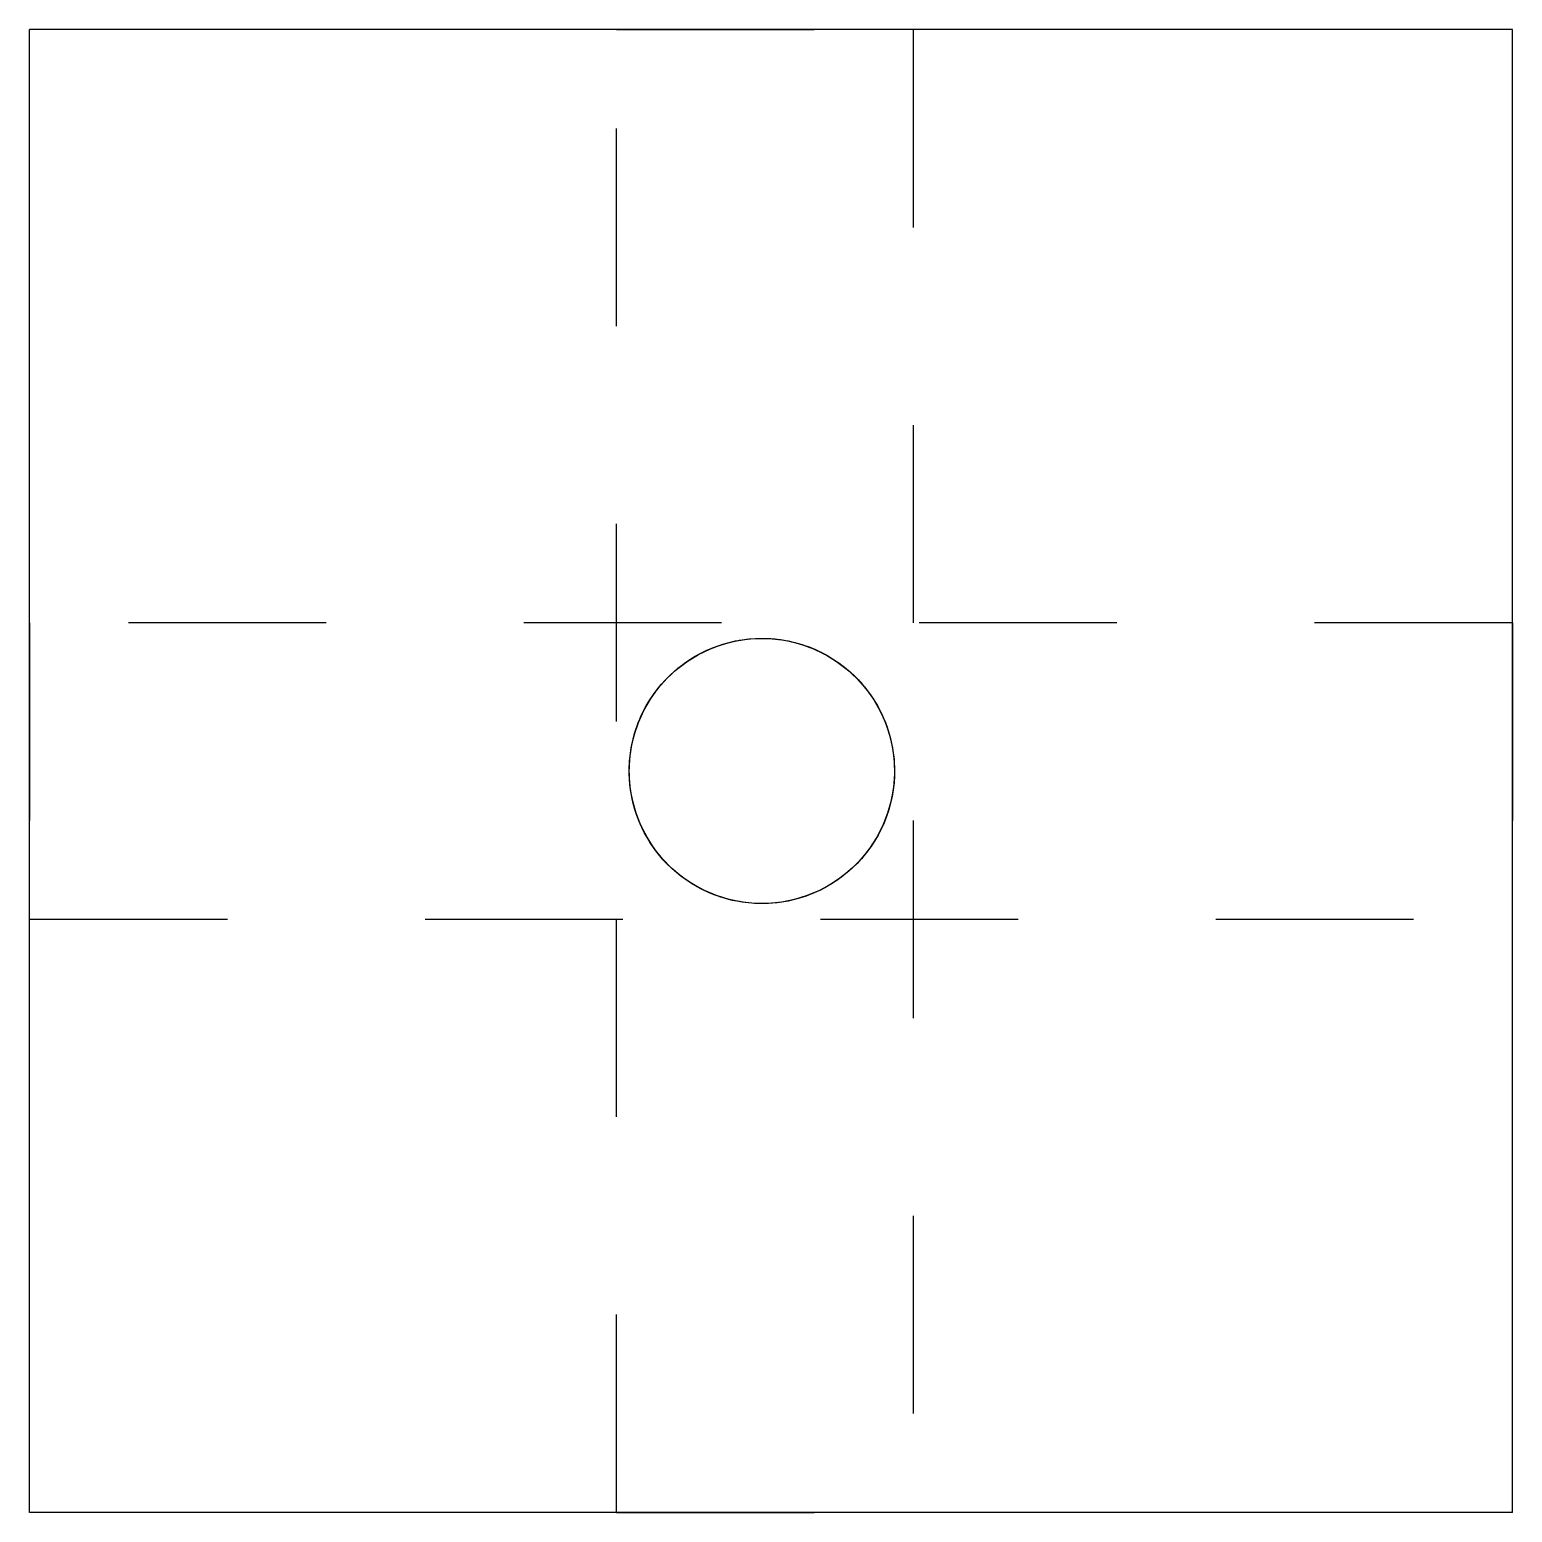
# Model space of a CAD drawing. Extents: x 0 to 1.65, y 0 to 1.65.
# Drawn here: x 0 to 0.75, y 0.9 to 1.65 of the extents above; entities that cross this region are included whole.
import ezdxf

# ---------------------------------------------------------------- set-up
doc = ezdxf.new("R2010")
doc.units = 0
doc.linetypes.add('HIDDEN', pattern=[0.037501, 0.025013, -0.012488])
doc.layers.add('FRONT', color=7, linetype='CONTINUOUS')
doc.layers.add('FRONT_HID', color=7, linetype='HIDDEN')

msp = doc.modelspace()

# ---------------------------------------------------------------- linework, layer by layer
at = {"layer": 'FRONT'}
for p, q in [((0, 0.9), (0, 1.65)), ((0.75, 1.65), (0, 1.65)), ((0.75, 0.9), (0.75, 1.65)), ((0.338301, 1.333933), (0.344329, 1.336836)), ((0.338301, 1.333933), (0.344329, 1.336836)), ((0.339501, 1.334571), (0.342385, 1.33598)), ((0.342385, 1.33598), (0.345333, 1.33725)), ((0.344329, 1.336836), (0.350615, 1.339124)), ((0.344329, 1.336836), (0.350615, 1.339124)), ((0.345333, 1.33725), (0.348339, 1.338377)), ((0.348339, 1.338377), (0.351395, 1.339359)), ((0.350615, 1.339124), (0.357098, 1.340775)), ((0.350615, 1.339124), (0.357098, 1.340775)), ((0.351395, 1.339359), (0.354495, 1.340194)), ((0.354495, 1.340194), (0.357631, 1.34088)), ((0.357098, 1.340775), (0.363713, 1.341772)), ((0.357098, 1.340775), (0.363713, 1.341772)), ((0.357631, 1.34088), (0.360796, 1.341415)), ((0.360796, 1.341415), (0.363984, 1.341798)), ((0.363713, 1.341772), (0.370395, 1.342105)), ((0.363713, 1.341772), (0.370395, 1.342105)), ((0.363984, 1.341798), (0.367185, 1.342028)), ((0.367185, 1.342028), (0.370395, 1.342105)), ((0.370395, 1.342105), (0.377076, 1.341772)), ((0.370395, 1.342105), (0.377076, 1.341772)), ((0.370395, 1.342105), (0.371337, 1.342099)), ((0.371337, 1.342099), (0.372278, 1.342079)), ((0.372278, 1.342079), (0.373219, 1.342046)), ((0.373219, 1.342046), (0.37416, 1.342)), ((0.37416, 1.342), (0.3751, 1.34194)), ((0.3751, 1.34194), (0.376039, 1.341867)), ((0.376039, 1.341867), (0.376977, 1.341782)), ((0.376977, 1.341782), (0.377914, 1.341683)), ((0.377076, 1.341772), (0.383691, 1.340775)), ((0.377076, 1.341772), (0.383691, 1.340775)), ((0.377914, 1.341683), (0.378849, 1.341571)), ((0.378849, 1.341571), (0.379782, 1.341445)), ((0.379782, 1.341445), (0.380714, 1.341307)), ((0.380714, 1.341307), (0.381644, 1.341156)), ((0.381644, 1.341156), (0.382571, 1.340991)), ((0.382571, 1.340991), (0.383496, 1.340814)), ((0.383496, 1.340814), (0.384418, 1.340624)), ((0.383691, 1.340775), (0.390174, 1.339124)), ((0.383691, 1.340775), (0.390174, 1.339124)), ((0.384418, 1.340624), (0.385338, 1.34042)), ((0.385338, 1.34042), (0.386255, 1.340204)), ((0.386255, 1.340204), (0.387168, 1.339975)), ((0.387168, 1.339975), (0.388079, 1.339733)), ((0.388079, 1.339733), (0.388985, 1.339479)), ((0.388985, 1.339479), (0.389889, 1.339211)), ((0.389889, 1.339211), (0.390788, 1.338932)), ((0.390174, 1.339124), (0.396461, 1.336836)), ((0.390174, 1.339124), (0.396461, 1.336836)), ((0.390788, 1.338932), (0.391683, 1.338639)), ((0.391683, 1.338639), (0.392574, 1.338334)), ((0.392574, 1.338334), (0.393461, 1.338016)), ((0.393461, 1.338016), (0.394343, 1.337686)), ((0.394343, 1.337686), (0.395221, 1.337344)), ((0.395221, 1.337344), (0.396093, 1.33699)), ((0.396093, 1.33699), (0.396961, 1.336623)), ((0.396461, 1.336836), (0.402488, 1.333933)), ((0.396461, 1.336836), (0.402488, 1.333933)), ((0.396961, 1.336623), (0.397823, 1.336244)), ((0.397823, 1.336244), (0.39868, 1.335853)), ((0.39868, 1.335853), (0.399531, 1.33545)), ((0.399531, 1.33545), (0.400377, 1.335035)), ((0.400377, 1.335035), (0.401216, 1.334608)), ((0.326266, 1.325554), (0.328734, 1.327607)), ((0.32726, 1.326406), (0.332593, 1.330445)), ((0.32726, 1.326406), (0.332593, 1.330445)), ((0.328734, 1.327607), (0.331297, 1.329539)), ((0.331297, 1.329539), (0.333951, 1.331347)), ((0.332593, 1.330445), (0.338301, 1.333933)), ((0.332593, 1.330445), (0.338301, 1.333933)), ((0.333951, 1.331347), (0.336687, 1.333025)), ((0.336687, 1.333025), (0.339501, 1.334571)), ((0.401216, 1.334608), (0.40205, 1.33417)), ((0.40205, 1.33417), (0.402877, 1.33372)), ((0.402488, 1.333933), (0.408196, 1.330445)), ((0.402488, 1.333933), (0.408196, 1.330445)), ((0.402877, 1.33372), (0.403698, 1.333258)), ((0.403698, 1.333258), (0.404512, 1.332785)), ((0.404512, 1.332785), (0.40532, 1.3323)), ((0.40532, 1.3323), (0.406121, 1.331805)), ((0.406121, 1.331805), (0.406915, 1.331298)), ((0.406915, 1.331298), (0.407701, 1.330779)), ((0.407701, 1.330779), (0.40848, 1.33025)), ((0.408196, 1.330445), (0.413529, 1.326406)), ((0.408196, 1.330445), (0.413529, 1.326406)), ((0.40848, 1.33025), (0.409252, 1.32971)), ((0.409252, 1.32971), (0.410016, 1.32916)), ((0.410016, 1.32916), (0.410772, 1.328598)), ((0.410772, 1.328598), (0.411521, 1.328026)), ((0.411521, 1.328026), (0.412261, 1.327444)), ((0.31793, 1.316839), (0.322356, 1.321855)), ((0.31793, 1.316839), (0.322356, 1.321855)), ((0.319488, 1.318722), (0.321638, 1.321107)), ((0.321638, 1.321107), (0.323898, 1.323386)), ((0.322356, 1.321855), (0.32726, 1.326406)), ((0.322356, 1.321855), (0.32726, 1.326406)), ((0.323898, 1.323386), (0.326266, 1.325554)), ((0.412261, 1.327444), (0.412993, 1.326851)), ((0.412993, 1.326851), (0.413716, 1.326248)), ((0.413529, 1.326406), (0.418433, 1.321855)), ((0.413529, 1.326406), (0.418433, 1.321855)), ((0.413716, 1.326248), (0.414431, 1.325635)), ((0.414431, 1.325635), (0.415138, 1.325012)), ((0.415138, 1.325012), (0.415835, 1.324379)), ((0.415835, 1.324379), (0.416524, 1.323736)), ((0.416524, 1.323736), (0.417203, 1.323084)), ((0.417203, 1.323084), (0.417873, 1.322423)), ((0.417873, 1.322423), (0.418534, 1.321751)), ((0.418433, 1.321855), (0.42286, 1.316839)), ((0.418433, 1.321855), (0.42286, 1.316839)), ((0.418534, 1.321751), (0.419186, 1.321071)), ((0.419186, 1.321071), (0.419827, 1.320382)), ((0.419827, 1.320382), (0.42046, 1.319684)), ((0.313758, 1.310991), (0.315544, 1.313659)), ((0.314025, 1.311408), (0.31793, 1.316839)), ((0.314025, 1.311408), (0.31793, 1.316839)), ((0.315544, 1.313659), (0.317456, 1.316238)), ((0.317456, 1.316238), (0.319488, 1.318722)), ((0.42046, 1.319684), (0.421082, 1.318977)), ((0.421082, 1.318977), (0.421694, 1.318261)), ((0.421694, 1.318261), (0.422296, 1.317537)), ((0.42286, 1.316839), (0.426765, 1.311408)), ((0.42286, 1.316839), (0.426765, 1.311408)), ((0.307928, 1.299516), (0.31068, 1.305614)), ((0.307928, 1.299516), (0.31068, 1.305614)), ((0.309192, 1.30252), (0.310578, 1.305416)), ((0.310578, 1.305416), (0.312101, 1.308242)), ((0.31068, 1.305614), (0.314025, 1.311408)), ((0.31068, 1.305614), (0.314025, 1.311408)), ((0.312101, 1.308242), (0.313758, 1.310991)), ((0.426765, 1.311408), (0.43011, 1.305614)), ((0.426765, 1.311408), (0.43011, 1.305614)), ((0.43011, 1.305614), (0.432861, 1.299516)), ((0.43011, 1.305614), (0.432861, 1.299516)), ((0.305798, 1.293175), (0.307928, 1.299516)), ((0.305798, 1.293175), (0.307928, 1.299516)), ((0.306843, 1.296547), (0.307946, 1.299562)), ((0.307946, 1.299562), (0.309192, 1.30252)), ((0.432861, 1.299516), (0.434992, 1.293175)), ((0.432861, 1.299516), (0.434992, 1.293175)), ((0.304309, 1.286653), (0.305798, 1.293175)), ((0.304309, 1.286653), (0.305798, 1.293175)), ((0.304414, 1.287235), (0.305075, 1.290377)), ((0.305075, 1.290377), (0.305885, 1.293483)), ((0.305885, 1.293483), (0.306843, 1.296547)), ((0.434992, 1.293175), (0.436481, 1.286653)), ((0.434992, 1.293175), (0.436481, 1.286653)), ((0.303477, 1.280015), (0.304309, 1.286653)), ((0.303477, 1.280015), (0.304309, 1.286653)), ((0.303547, 1.280876), (0.303905, 1.284066)), ((0.303905, 1.284066), (0.304414, 1.287235)), ((0.436481, 1.286653), (0.437312, 1.280015)), ((0.436481, 1.286653), (0.437312, 1.280015)), ((0.303292, 1.274462), (0.303343, 1.277672)), ((0.30331, 1.273327), (0.303477, 1.280015)), ((0.30331, 1.273327), (0.303477, 1.280015)), ((0.303343, 1.277672), (0.303547, 1.280876)), ((0.437312, 1.280015), (0.437479, 1.273327)), ((0.437312, 1.280015), (0.437479, 1.273327)), ((0.303394, 1.271254), (0.303292, 1.274462)), ((0.30381, 1.266656), (0.30331, 1.273327)), ((0.30381, 1.266656), (0.30331, 1.273327)), ((0.30365, 1.268054), (0.303394, 1.271254)), ((0.304059, 1.26487), (0.30365, 1.268054)), ((0.437479, 1.273327), (0.436979, 1.266656)), ((0.437479, 1.273327), (0.436979, 1.266656)), ((0.304972, 1.260068), (0.30381, 1.266656)), ((0.304972, 1.260068), (0.30381, 1.266656)), ((0.304619, 1.261709), (0.304059, 1.26487)), ((0.30533, 1.258578), (0.304619, 1.261709)), ((0.306784, 1.253628), (0.304972, 1.260068)), ((0.306784, 1.253628), (0.304972, 1.260068)), ((0.435818, 1.260068), (0.434006, 1.253628)), ((0.435818, 1.260068), (0.434006, 1.253628)), ((0.436979, 1.266656), (0.435818, 1.260068)), ((0.436979, 1.266656), (0.435818, 1.260068)), ((0.30619, 1.255485), (0.30533, 1.258578)), ((0.307196, 1.252437), (0.30619, 1.255485)), ((0.309228, 1.2474), (0.306784, 1.253628)), ((0.309228, 1.2474), (0.306784, 1.253628)), ((0.434006, 1.253628), (0.431562, 1.2474)), ((0.434006, 1.253628), (0.431562, 1.2474)), ((0.308348, 1.24944), (0.307196, 1.252437)), ((0.309641, 1.246502), (0.308348, 1.24944)), ((0.31228, 1.241447), (0.309228, 1.2474)), ((0.31228, 1.241447), (0.309228, 1.2474)), ((0.311074, 1.243629), (0.309641, 1.246502)), ((0.431562, 1.2474), (0.42851, 1.241447)), ((0.431562, 1.2474), (0.42851, 1.241447)), ((0.312642, 1.240828), (0.311074, 1.243629)), ((0.315909, 1.235828), (0.31228, 1.241447)), ((0.315909, 1.235828), (0.31228, 1.241447)), ((0.314342, 1.238105), (0.312642, 1.240828)), ((0.316171, 1.235467), (0.314342, 1.238105)), ((0.42851, 1.241447), (0.42488, 1.235828)), ((0.42851, 1.241447), (0.42488, 1.235828)), ((0.32008, 1.230597), (0.315909, 1.235828)), ((0.32008, 1.230597), (0.315909, 1.235828)), ((0.318123, 1.232919), (0.316171, 1.235467)), ((0.320196, 1.230467), (0.318123, 1.232919)), ((0.324752, 1.225808), (0.32008, 1.230597)), ((0.324752, 1.225808), (0.32008, 1.230597)), ((0.322383, 1.228117), (0.320196, 1.230467)), ((0.420709, 1.230597), (0.416038, 1.225808)), ((0.420709, 1.230597), (0.416038, 1.225808)), ((0.42488, 1.235828), (0.420709, 1.230597)), ((0.42488, 1.235828), (0.420709, 1.230597)), ((0.32468, 1.225875), (0.322383, 1.228117)), ((0.327082, 1.223745), (0.32468, 1.225875)), ((0.329876, 1.221508), (0.324752, 1.225808)), ((0.329876, 1.221508), (0.324752, 1.225808)), ((0.329582, 1.221732), (0.327082, 1.223745)), ((0.416038, 1.225808), (0.410913, 1.221508)), ((0.416038, 1.225808), (0.410913, 1.221508)), ((0.332177, 1.219841), (0.329582, 1.221732)), ((0.335404, 1.21774), (0.329876, 1.221508)), ((0.335404, 1.21774), (0.329876, 1.221508)), ((0.334858, 1.218077), (0.332177, 1.219841)), ((0.337621, 1.216442), (0.334858, 1.218077)), ((0.341279, 1.21454), (0.335404, 1.21774)), ((0.341279, 1.21454), (0.335404, 1.21774)), ((0.340459, 1.214942), (0.337621, 1.216442)), ((0.405386, 1.21774), (0.399511, 1.21454)), ((0.405386, 1.21774), (0.399511, 1.21454)), ((0.410913, 1.221508), (0.405386, 1.21774)), ((0.410913, 1.221508), (0.405386, 1.21774)), ((0.343366, 1.213579), (0.340459, 1.214942)), ((0.347443, 1.211942), (0.341279, 1.21454)), ((0.347443, 1.211942), (0.341279, 1.21454)), ((0.346334, 1.212357), (0.343366, 1.213579)), ((0.349358, 1.211277), (0.346334, 1.212357)), ((0.353836, 1.20997), (0.347443, 1.211942)), ((0.353836, 1.20997), (0.347443, 1.211942)), ((0.352429, 1.210344), (0.349358, 1.211277)), ((0.355542, 1.209559), (0.352429, 1.210344)), ((0.360393, 1.208644), (0.353836, 1.20997)), ((0.360393, 1.208644), (0.353836, 1.20997)), ((0.358689, 1.208924), (0.355542, 1.209559)), ((0.361862, 1.208439), (0.358689, 1.208924)), ((0.36705, 1.207978), (0.360393, 1.208644)), ((0.36705, 1.207978), (0.360393, 1.208644)), ((0.37374, 1.207978), (0.36705, 1.207978)), ((0.37374, 1.207978), (0.36705, 1.207978)), ((0.380396, 1.208644), (0.37374, 1.207978)), ((0.380396, 1.208644), (0.37374, 1.207978)), ((0.386953, 1.20997), (0.380396, 1.208644)), ((0.386953, 1.20997), (0.380396, 1.208644)), ((0.393346, 1.211942), (0.386953, 1.20997)), ((0.393346, 1.211942), (0.386953, 1.20997)), ((0.399511, 1.21454), (0.393346, 1.211942)), ((0.399511, 1.21454), (0.393346, 1.211942)), ((0.75, 0.9), (0, 0.9))]:
    msp.add_line(p, q, dxfattribs=at)
at = {"layer": 'FRONT_HID', "linetype": 'HIDDEN'}
for p, q in [((0.446875, 1.65), (0.296875, 1.65)), ((0.296875, 1.65), (0.446875, 1.65)), ((0.296875, 0.9), (0.296875, 1.65)), ((0.446875, 1.65), (0.446875, 0.9)), ((0, 1.35), (0, 1.2)), ((0, 1.2), (0, 1.35)), ((0.75, 1.35), (0, 1.35)), ((0.75, 1.35), (0.75, 1.2)), ((0.75, 1.2), (0.75, 1.35)), ((0.337391, 1.333428), (0.342513, 1.336039)), ((0.342513, 1.336039), (0.34784, 1.338201)), ((0.34784, 1.338201), (0.353332, 1.3399)), ((0.353332, 1.3399), (0.358949, 1.341122)), ((0.358949, 1.341122), (0.364651, 1.341859)), ((0.364651, 1.341859), (0.370395, 1.342105)), ((0.370395, 1.342105), (0.373875, 1.342015)), ((0.373875, 1.342015), (0.377346, 1.341744)), ((0.377346, 1.341744), (0.380799, 1.341294)), ((0.380799, 1.341294), (0.384223, 1.340665)), ((0.384223, 1.340665), (0.387611, 1.339859)), ((0.387611, 1.339859), (0.390952, 1.338879)), ((0.390952, 1.338879), (0.394237, 1.337727)), ((0.394237, 1.337727), (0.397458, 1.336406)), ((0.397458, 1.336406), (0.400607, 1.334919)), ((0.327909, 1.326943), (0.332511, 1.330389)), ((0.332511, 1.330389), (0.337391, 1.333428)), ((0.400607, 1.334919), (0.403674, 1.333272)), ((0.403674, 1.333272), (0.406652, 1.331467)), ((0.406652, 1.331467), (0.409532, 1.329511)), ((0.409532, 1.329511), (0.412306, 1.327407)), ((0.319672, 1.318936), (0.323619, 1.323116)), ((0.323619, 1.323116), (0.327909, 1.326943)), ((0.412306, 1.327407), (0.414968, 1.325163)), ((0.414968, 1.325163), (0.41751, 1.322784)), ((0.41751, 1.322784), (0.419925, 1.320276)), ((0.419925, 1.320276), (0.422207, 1.317646)), ((0.312922, 1.309641), (0.316098, 1.314433)), ((0.316098, 1.314433), (0.319672, 1.318936)), ((0.422207, 1.317646), (0.424349, 1.314901)), ((0.422296, 1.317537), (0.425746, 1.312938)), ((0.424349, 1.314901), (0.426346, 1.312049)), ((0.425746, 1.312938), (0.428791, 1.308061)), ((0.310168, 1.304594), (0.312922, 1.309641)), ((0.426346, 1.312049), (0.428192, 1.309097)), ((0.428192, 1.309097), (0.429883, 1.306053)), ((0.428791, 1.308061), (0.431406, 1.302942)), ((0.429883, 1.306053), (0.431413, 1.302926)), ((0.306003, 1.293889), (0.307856, 1.299331)), ((0.307856, 1.299331), (0.310168, 1.304594)), ((0.431406, 1.302942), (0.433574, 1.297617)), ((0.431413, 1.302926), (0.43278, 1.299724)), ((0.43278, 1.299724), (0.433978, 1.296455)), ((0.433574, 1.297617), (0.435278, 1.292126)), ((0.304622, 1.288308), (0.306003, 1.293889)), ((0.433978, 1.296455), (0.435005, 1.293128)), ((0.435005, 1.293128), (0.435858, 1.289752)), ((0.435278, 1.292126), (0.436506, 1.28651)), ((0.303316, 1.276895), (0.303725, 1.282629)), ((0.303725, 1.282629), (0.304622, 1.288308)), ((0.435858, 1.289752), (0.436535, 1.286337)), ((0.436506, 1.28651), (0.437248, 1.280809)), ((0.436535, 1.286337), (0.437034, 1.282891)), ((0.437034, 1.282891), (0.437354, 1.279424)), ((0.3034, 1.271146), (0.303316, 1.276895)), ((0.437248, 1.280809), (0.4375, 1.275066)), ((0.4375, 1.275066), (0.437259, 1.269322)), ((0.437354, 1.279424), (0.437493, 1.275945)), ((0.437493, 1.275945), (0.437452, 1.272464)), ((0.303976, 1.265426), (0.3034, 1.271146)), ((0.437259, 1.269322), (0.436528, 1.263619)), ((0.43723, 1.268989), (0.436829, 1.265531)), ((0.437452, 1.272464), (0.43723, 1.268989)), ((0.305039, 1.259776), (0.303976, 1.265426)), ((0.436528, 1.263619), (0.435311, 1.258001)), ((0.436248, 1.262098), (0.43549, 1.258699)), ((0.436829, 1.265531), (0.436248, 1.262098)), ((0.306582, 1.254238), (0.305039, 1.259776)), ((0.308593, 1.248853), (0.306582, 1.254238)), ((0.433618, 1.252507), (0.431461, 1.247178)), ((0.434557, 1.255345), (0.433451, 1.252044)), ((0.435311, 1.258001), (0.433618, 1.252507)), ((0.43549, 1.258699), (0.434557, 1.255345)), ((0.311058, 1.243659), (0.308593, 1.248853)), ((0.431461, 1.247178), (0.428855, 1.242053)), ((0.430734, 1.245635), (0.42913, 1.242545)), ((0.432176, 1.248804), (0.430734, 1.245635)), ((0.433451, 1.252044), (0.432176, 1.248804)), ((0.313958, 1.238695), (0.311058, 1.243659)), ((0.317273, 1.233998), (0.313958, 1.238695)), ((0.427367, 1.239542), (0.425451, 1.236635)), ((0.428855, 1.242053), (0.425821, 1.23717)), ((0.42913, 1.242545), (0.427367, 1.239542)), ((0.320977, 1.229601), (0.317273, 1.233998)), ((0.422379, 1.232565), (0.418556, 1.228271)), ((0.421181, 1.231138), (0.418837, 1.228562)), ((0.423387, 1.233831), (0.421181, 1.231138)), ((0.425821, 1.23717), (0.422379, 1.232565)), ((0.425451, 1.236635), (0.423387, 1.233831)), ((0.325044, 1.225538), (0.320977, 1.229601)), ((0.329444, 1.221838), (0.325044, 1.225538)), ((0.41438, 1.22432), (0.409881, 1.220742)), ((0.413766, 1.223794), (0.411052, 1.221613)), ((0.416363, 1.226112), (0.413766, 1.223794)), ((0.418556, 1.228271), (0.41438, 1.22432)), ((0.418837, 1.228562), (0.416363, 1.226112)), ((0.334145, 1.218528), (0.329444, 1.221838)), ((0.339112, 1.215633), (0.334145, 1.218528)), ((0.344308, 1.213173), (0.339112, 1.215633)), ((0.402283, 1.215955), (0.399177, 1.214381)), ((0.405092, 1.217561), (0.400048, 1.214802)), ((0.405302, 1.217689), (0.402283, 1.215955)), ((0.409881, 1.220742), (0.405092, 1.217561)), ((0.408228, 1.219576), (0.405302, 1.217689)), ((0.411052, 1.221613), (0.408228, 1.219576)), ((0.349695, 1.211167), (0.344308, 1.213173)), ((0.355235, 1.20963), (0.349695, 1.211167)), ((0.360886, 1.208572), (0.355235, 1.20963)), ((0.366607, 1.208002), (0.360886, 1.208572)), ((0.365326, 1.208086), (0.361862, 1.208439)), ((0.368803, 1.207914), (0.365326, 1.208086)), ((0.372355, 1.207923), (0.366607, 1.208002)), ((0.372285, 1.207921), (0.368803, 1.207914)), ((0.375762, 1.20811), (0.372285, 1.207921)), ((0.378089, 1.208337), (0.372355, 1.207923)), ((0.379224, 1.208478), (0.375762, 1.20811)), ((0.383767, 1.209241), (0.378089, 1.208337)), ((0.382662, 1.209026), (0.379224, 1.208478)), ((0.386068, 1.209751), (0.382662, 1.209026)), ((0.389346, 1.210626), (0.383767, 1.209241)), ((0.389431, 1.210651), (0.386068, 1.209751)), ((0.394787, 1.212485), (0.389346, 1.210626)), ((0.392743, 1.211725), (0.389431, 1.210651)), ((0.395994, 1.21297), (0.392743, 1.211725)), ((0.400048, 1.214802), (0.394787, 1.212485)), ((0.399177, 1.214381), (0.395994, 1.21297)), ((0, 1.2), (0.75, 1.2)), ((0.446875, 0.9), (0.296875, 0.9)), ((0.296875, 0.9), (0.446875, 0.9))]:
    msp.add_line(p, q, dxfattribs=at)

doc.saveas('drawing.dxf')
